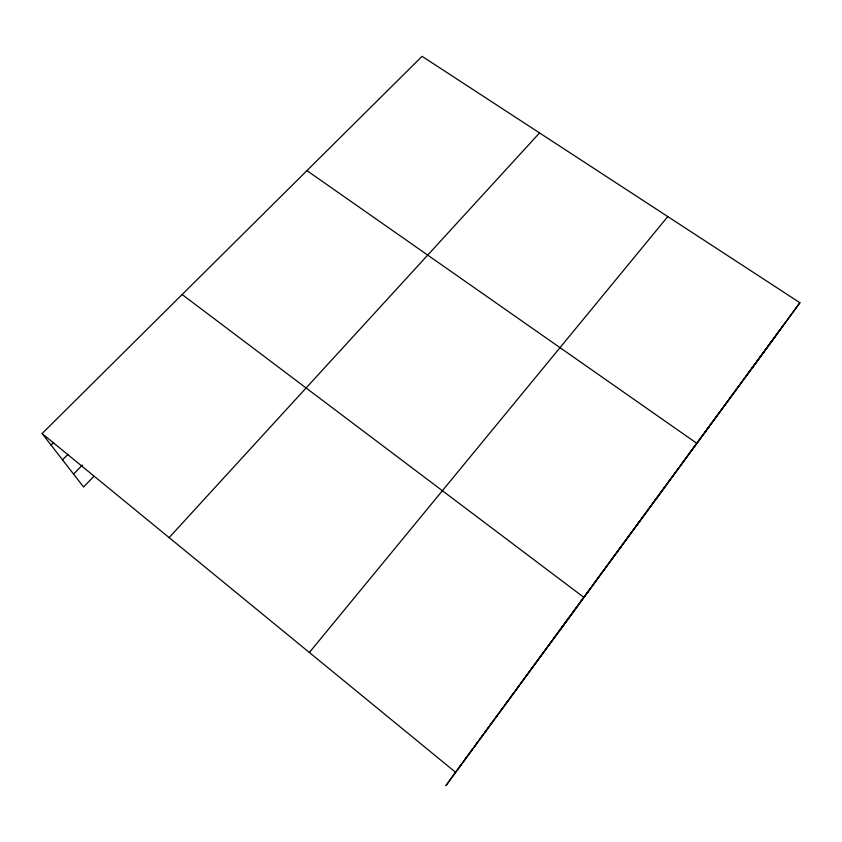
<?xml version="1.0" encoding="UTF-8"?>
<svg xmlns="http://www.w3.org/2000/svg" width="842" height="842" viewBox="0 0 842 842"><rect width="100%" height="100%" fill="white"/><g stroke="black" fill="none" stroke-linecap="round" stroke-linejoin="round"><path stroke-width="1.26" d="M458.764 767.925L461.016 764.789M464.047 760.715L466.447 757.379M469.299 753.548L471.857 750.001M474.53 746.422L477.225 742.676M479.73 739.329L482.571 735.382M484.908 732.277L487.897 728.13M490.055 725.257L493.18 720.92M495.17 718.279L498.443 713.742M500.264 711.332L503.684 706.606M505.337 704.417L508.894 699.502M510.378 697.544L514.073 692.44M515.399 690.703L519.219 685.42M520.388 683.893L524.345 678.431M525.355 677.126L529.45 671.484M530.292 670.39L534.523 664.559M535.207 663.685L539.564 657.686M540.101 657.013L544.585 650.845M544.974 650.382L549.584 644.035M549.815 643.772L554.552 637.257M554.625 637.205L569.297 617.144M558.583 632.047L588.621 590.8M587.695 592.126L621.501 545.963M619.638 548.574L639.783 521.04M637.415 524.334L657.718 496.601M654.855 500.558L709.332 426.22M705.08 432.072L784.818 323.296M752.78 367.249L799.9 302.741L422.074 56.319L42.1 433.546L83.558 486.992L93.778 476.446M453.449 775.166L799.9 302.741M776.798 334.358L445.902 785.681L455.543 772.24L42.1 433.546M309.372 652.487L667.79 216.573M169.137 537.617L539.543 132.931M73.559 474.099L82.4 465.058M62.518 459.879L68.055 454.28M51.036 445.071L53.499 442.597M306.93 170.621L696.797 443.313M182.135 294.521L583.822 597.336"/></g></svg>
